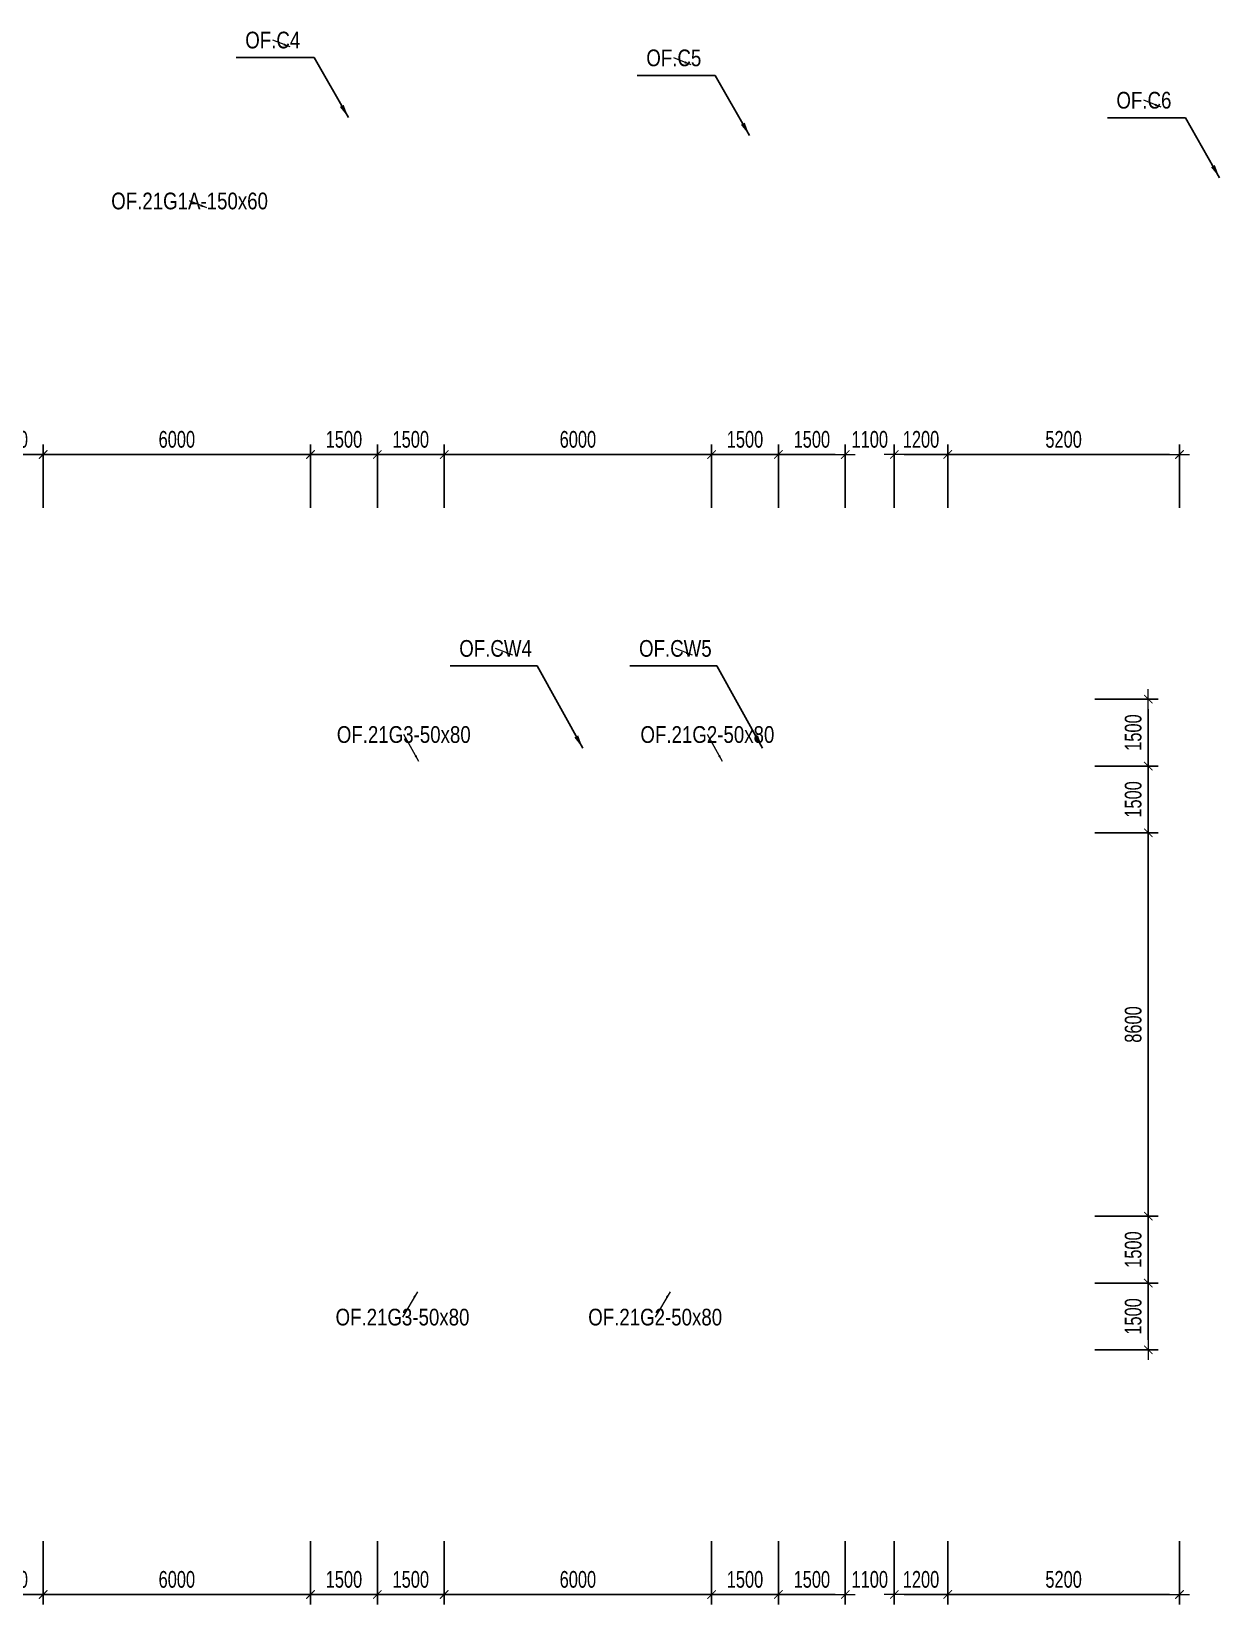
# Model space of a CAD drawing. Header units: millimetres. Extents: x -179076 to 173472, y -18667 to 271134.
# Drawn here: x 55937 to 82599, y 44986 to 80281 of the extents above; entities that cross this region are included whole.
import ezdxf
from ezdxf.enums import TextEntityAlignment as Align

# ---------------------------------------------------------------- set-up
doc = ezdxf.new("R2010")
doc.units = ezdxf.units.MM
doc.layers.get('0').update_dxf_attribs({"lineweight": 20})
doc.layers.get('Defpoints').update_dxf_attribs({"color": 151, "lineweight": 9})
for name, color, linetype, lineweight in [('NDC_S_ANNO', 7, 'Continuous', 20), ('NDC_S_DIM', 1, 'Continuous', 15), ('NDC_S_VN TEXT', 7, 'Continuous', 20)]:
    doc.layers.add(name, color=color, linetype=linetype, lineweight=lineweight)
doc.styles.add('ARIAL', font='arial.ttf', dxfattribs={"width": 0.8})
doc.styles.add('NDC_DIM', font='', dxfattribs={"width": 0.75})
doc.styles.get('NDC_DIM').set_extended_font_data('Dotum')
doc.dimstyles.new('NDC_dim_150', dxfattribs={"dimscale": 150, "dimtxt": 2.5, "dimasz": 1.5, "dimexe": 1.5, "dimexo": 2.5, "dimgap": 1, "dimtad": 1, "dimdec": 0, "dimzin": 0, "dimdsep": 46, "dimtxsty": 'NDC_DIM', "dimblk": 'DIMMARK', "dimcen": 0.09, "dimdle": 1.2, "dimclrd": 1, "dimclre": 1, "dimclrt": 3, "dimadec": 0, "dimazin": 0, "dimtfac": 1, "dimtdec": 0, "dimtix": 1, "dimtofl": 0, "dimtmove": 0, "dimatfit": 3, "dimfxl": 8, "dimfxlon": 1, "dimtolj": 1, "dimtzin": 0, "dimarcsym": 0})
doc.dimstyles.new('NDC_dim_iso', dxfattribs={"dimtxt": 2.5, "dimasz": 1, "dimexe": 1.5, "dimexo": 2.5, "dimgap": 1, "dimtad": 1, "dimdec": 0, "dimzin": 0, "dimdsep": 46, "dimtxsty": 'NDC_DIM', "dimblk": 'DIMMARK', "dimcen": 0.09, "dimdle": 1.2, "dimclrd": 1, "dimclre": 1, "dimclrt": 3, "dimadec": 0, "dimazin": 0, "dimtfac": 1, "dimtdec": 0, "dimtix": 1, "dimtofl": 0, "dimtmove": 0, "dimatfit": 3, "dimfxl": 8, "dimfxlon": 1, "dimtolj": 1, "dimtzin": 0, "dimarcsym": 0})

# ---------------------------------------------------------------- blocks, each defined once
blk = doc.blocks.new('DIMMARK')
at = {"layer": 'NDC_S_DIM', "color": 1}
blk.add_line((-1.5, 0), (1, 0), dxfattribs=at)
at = {"layer": 'NDC_S_DIM', "color": 2, "const_width": 0.1}
blk.add_lwpolyline([(-0.42, -0.42), (0.42, 0.42)], dxfattribs=at)
blk = doc.blocks.new('*D231')
at = {"layer": 'Defpoints', "color": 0, "transparency": 16777216}
for p in [(62200, 70789), (56200, 64200), (62200, 64200)]:
    blk.add_point(p, dxfattribs=at)
at = {"layer": 'NDC_S_DIM', "color": 1, "lineweight": -2, "transparency": 16777216}
for p, q in [((56200, 69589), (56200, 71014)), ((62200, 69589), (62200, 71014)), ((56425, 70789), (61975, 70789))]:
    blk.add_line(p, q, dxfattribs=at)
at = {"layer": 'NDC_S_DIM', "color": 1, "lineweight": -2, "transparency": 16777216, "xscale": 225, "yscale": 225, "zscale": 225, "rotation": 180}
blk.add_blockref('DIMMARK', (56200, 70789), dxfattribs=at)
at = {"layer": 'NDC_S_DIM', "color": 1, "lineweight": -2, "transparency": 16777216, "xscale": 225, "yscale": 225, "zscale": 225}
blk.add_blockref('DIMMARK', (62200, 70789), dxfattribs=at)
at = {"layer": 'NDC_S_DIM', "color": 3, "transparency": 16777216, "insert": (59200, 71127), "char_height": 375, "attachment_point": 5, "style": 'NDC_DIM'}
blk.add_mtext('\\A1;6000', dxfattribs=at)
blk = doc.blocks.new('*D232')
at = {"layer": 'Defpoints', "color": 0, "transparency": 16777216}
for p in [(63700, 70789), (62200, 64200), (63700, 64200)]:
    blk.add_point(p, dxfattribs=at)
at = {"layer": 'NDC_S_DIM', "color": 1, "lineweight": -2, "transparency": 16777216}
for p, q in [((62200, 69589), (62200, 71014)), ((63700, 69589), (63700, 71014)), ((62425, 70789), (63475, 70789))]:
    blk.add_line(p, q, dxfattribs=at)
at = {"layer": 'NDC_S_DIM', "color": 1, "lineweight": -2, "transparency": 16777216, "xscale": 225, "yscale": 225, "zscale": 225, "rotation": 180}
blk.add_blockref('DIMMARK', (62200, 70789), dxfattribs=at)
at = {"layer": 'NDC_S_DIM', "color": 1, "lineweight": -2, "transparency": 16777216, "xscale": 225, "yscale": 225, "zscale": 225}
blk.add_blockref('DIMMARK', (63700, 70789), dxfattribs=at)
at = {"layer": 'NDC_S_DIM', "color": 3, "transparency": 16777216, "insert": (62950, 71127), "char_height": 375, "attachment_point": 5, "style": 'NDC_DIM'}
blk.add_mtext('\\A1;1500', dxfattribs=at)
blk = doc.blocks.new('*D233')
at = {"layer": 'Defpoints', "color": 0, "transparency": 16777216}
for p in [(65200, 70789), (63700, 64200), (65200, 64200)]:
    blk.add_point(p, dxfattribs=at)
at = {"layer": 'NDC_S_DIM', "color": 1, "lineweight": -2, "transparency": 16777216}
for p, q in [((63700, 69589), (63700, 71014)), ((65200, 69589), (65200, 71014)), ((63925, 70789), (64975, 70789))]:
    blk.add_line(p, q, dxfattribs=at)
at = {"layer": 'NDC_S_DIM', "color": 1, "lineweight": -2, "transparency": 16777216, "xscale": 225, "yscale": 225, "zscale": 225, "rotation": 180}
blk.add_blockref('DIMMARK', (63700, 70789), dxfattribs=at)
at = {"layer": 'NDC_S_DIM', "color": 1, "lineweight": -2, "transparency": 16777216, "xscale": 225, "yscale": 225, "zscale": 225}
blk.add_blockref('DIMMARK', (65200, 70789), dxfattribs=at)
at = {"layer": 'NDC_S_DIM', "color": 3, "transparency": 16777216, "insert": (64450, 71127), "char_height": 375, "attachment_point": 5, "style": 'NDC_DIM'}
blk.add_mtext('\\A1;1500', dxfattribs=at)
blk = doc.blocks.new('*D234')
at = {"layer": 'Defpoints', "color": 0, "transparency": 16777216}
for p in [(71200, 70789), (65200, 64200), (71200, 64200)]:
    blk.add_point(p, dxfattribs=at)
at = {"layer": 'NDC_S_DIM', "color": 1, "lineweight": -2, "transparency": 16777216}
for p, q in [((65200, 69589), (65200, 71014)), ((71200, 69589), (71200, 71014)), ((65425, 70789), (70975, 70789))]:
    blk.add_line(p, q, dxfattribs=at)
at = {"layer": 'NDC_S_DIM', "color": 1, "lineweight": -2, "transparency": 16777216, "xscale": 225, "yscale": 225, "zscale": 225, "rotation": 180}
blk.add_blockref('DIMMARK', (65200, 70789), dxfattribs=at)
at = {"layer": 'NDC_S_DIM', "color": 1, "lineweight": -2, "transparency": 16777216, "xscale": 225, "yscale": 225, "zscale": 225}
blk.add_blockref('DIMMARK', (71200, 70789), dxfattribs=at)
at = {"layer": 'NDC_S_DIM', "color": 3, "transparency": 16777216, "insert": (68200, 71127), "char_height": 375, "attachment_point": 5, "style": 'NDC_DIM'}
blk.add_mtext('\\A1;6000', dxfattribs=at)
blk = doc.blocks.new('*D235')
at = {"layer": 'Defpoints', "color": 0, "transparency": 16777216}
for p in [(72700, 70789), (71200, 64200), (72700, 64200)]:
    blk.add_point(p, dxfattribs=at)
at = {"layer": 'NDC_S_DIM', "color": 1, "lineweight": -2, "transparency": 16777216}
for p, q in [((71200, 69589), (71200, 71014)), ((72700, 69589), (72700, 71014)), ((71425, 70789), (72475, 70789))]:
    blk.add_line(p, q, dxfattribs=at)
at = {"layer": 'NDC_S_DIM', "color": 1, "lineweight": -2, "transparency": 16777216, "xscale": 225, "yscale": 225, "zscale": 225, "rotation": 180}
blk.add_blockref('DIMMARK', (71200, 70789), dxfattribs=at)
at = {"layer": 'NDC_S_DIM', "color": 1, "lineweight": -2, "transparency": 16777216, "xscale": 225, "yscale": 225, "zscale": 225}
blk.add_blockref('DIMMARK', (72700, 70789), dxfattribs=at)
at = {"layer": 'NDC_S_DIM', "color": 3, "transparency": 16777216, "insert": (71950, 71127), "char_height": 375, "attachment_point": 5, "style": 'NDC_DIM'}
blk.add_mtext('\\A1;1500', dxfattribs=at)
blk = doc.blocks.new('*D236')
at = {"layer": 'Defpoints', "color": 0, "transparency": 16777216}
for p in [(74200, 70789), (72700, 64200), (74200, 64200)]:
    blk.add_point(p, dxfattribs=at)
at = {"layer": 'NDC_S_DIM', "color": 1, "lineweight": -2, "transparency": 16777216}
for p, q in [((72700, 69589), (72700, 71014)), ((74200, 69589), (74200, 71014)), ((72925, 70789), (73975, 70789))]:
    blk.add_line(p, q, dxfattribs=at)
at = {"layer": 'NDC_S_DIM', "color": 1, "lineweight": -2, "transparency": 16777216, "xscale": 225, "yscale": 225, "zscale": 225, "rotation": 180}
blk.add_blockref('DIMMARK', (72700, 70789), dxfattribs=at)
at = {"layer": 'NDC_S_DIM', "color": 1, "lineweight": -2, "transparency": 16777216, "xscale": 225, "yscale": 225, "zscale": 225}
blk.add_blockref('DIMMARK', (74200, 70789), dxfattribs=at)
at = {"layer": 'NDC_S_DIM', "color": 3, "transparency": 16777216, "insert": (73450, 71127), "char_height": 375, "attachment_point": 5, "style": 'NDC_DIM'}
blk.add_mtext('\\A1;1500', dxfattribs=at)
blk = doc.blocks.new('*D237')
at = {"layer": 'Defpoints', "color": 0, "transparency": 16777216}
for p in [(76500, 70789), (75300, 64200), (76500, 62300)]:
    blk.add_point(p, dxfattribs=at)
at = {"layer": 'NDC_S_DIM', "color": 1, "lineweight": -2, "transparency": 16777216}
for p, q in [((75300, 69589), (75300, 71014)), ((76500, 69589), (76500, 71014)), ((75525, 70789), (76275, 70789))]:
    blk.add_line(p, q, dxfattribs=at)
at = {"layer": 'NDC_S_DIM', "color": 1, "lineweight": -2, "transparency": 16777216, "xscale": 225, "yscale": 225, "zscale": 225, "rotation": 180}
blk.add_blockref('DIMMARK', (75300, 70789), dxfattribs=at)
at = {"layer": 'NDC_S_DIM', "color": 1, "lineweight": -2, "transparency": 16777216, "xscale": 225, "yscale": 225, "zscale": 225}
blk.add_blockref('DIMMARK', (76500, 70789), dxfattribs=at)
at = {"layer": 'NDC_S_DIM', "color": 3, "transparency": 16777216, "insert": (75900, 71127), "char_height": 375, "attachment_point": 5, "style": 'NDC_DIM'}
blk.add_mtext('\\A1;1200', dxfattribs=at)
blk = doc.blocks.new('*D238')
at = {"layer": 'Defpoints', "color": 0, "transparency": 16777216}
for p in [(74200, 65300), (74200, 63800), (81000, 63800)]:
    blk.add_point(p, dxfattribs=at)
at = {"layer": 'NDC_S_DIM', "color": 1, "lineweight": -2, "transparency": 16777216}
for p, q in [((79800, 65300), (81225, 65300)), ((81000, 65075), (81000, 64025)), ((79800, 63800), (81225, 63800))]:
    blk.add_line(p, q, dxfattribs=at)
at = {"layer": 'NDC_S_DIM', "color": 1, "lineweight": -2, "transparency": 16777216, "xscale": 225, "yscale": 225, "zscale": 225}
for p, rotation in [((81000, 65300), 90), ((81000, 63800), 270)]:
    blk.add_blockref('DIMMARK', p, dxfattribs=dict(at, rotation=rotation))
at = {"layer": 'NDC_S_DIM', "color": 3, "transparency": 16777216, "insert": (80662, 64550), "char_height": 375, "attachment_point": 5, "rotation": 90, "style": 'NDC_DIM'}
blk.add_mtext('\\A1;1500', dxfattribs=at)
blk = doc.blocks.new('*D239')
at = {"layer": 'Defpoints', "color": 0, "transparency": 16777216}
for p in [(74200, 63800), (74200, 62300), (81000, 62300)]:
    blk.add_point(p, dxfattribs=at)
at = {"layer": 'NDC_S_DIM', "color": 1, "lineweight": -2, "transparency": 16777216}
for p, q in [((79800, 63800), (81225, 63800)), ((81000, 63575), (81000, 62525)), ((79800, 62300), (81225, 62300))]:
    blk.add_line(p, q, dxfattribs=at)
at = {"layer": 'NDC_S_DIM', "color": 1, "lineweight": -2, "transparency": 16777216, "xscale": 225, "yscale": 225, "zscale": 225}
for p, rotation in [((81000, 63800), 90), ((81000, 62300), 270)]:
    blk.add_blockref('DIMMARK', p, dxfattribs=dict(at, rotation=rotation))
at = {"layer": 'NDC_S_DIM', "color": 3, "transparency": 16777216, "insert": (80662, 63050), "char_height": 375, "attachment_point": 5, "rotation": 90, "style": 'NDC_DIM'}
blk.add_mtext('\\A1;1500', dxfattribs=at)
blk = doc.blocks.new('*D240')
at = {"layer": 'Defpoints', "color": 0, "transparency": 16777216}
for p in [(74200, 62300), (74200, 53700), (81000, 53700)]:
    blk.add_point(p, dxfattribs=at)
at = {"layer": 'NDC_S_DIM', "color": 1, "lineweight": -2, "transparency": 16777216}
for p, q in [((79800, 62300), (81225, 62300)), ((81000, 62075), (81000, 53925)), ((79800, 53700), (81225, 53700))]:
    blk.add_line(p, q, dxfattribs=at)
at = {"layer": 'NDC_S_DIM', "color": 1, "lineweight": -2, "transparency": 16777216, "xscale": 225, "yscale": 225, "zscale": 225}
for p, rotation in [((81000, 62300), 90), ((81000, 53700), 270)]:
    blk.add_blockref('DIMMARK', p, dxfattribs=dict(at, rotation=rotation))
at = {"layer": 'NDC_S_DIM', "color": 3, "transparency": 16777216, "insert": (80662, 58000), "char_height": 375, "attachment_point": 5, "rotation": 90, "style": 'NDC_DIM'}
blk.add_mtext('\\A1;8600', dxfattribs=at)
blk = doc.blocks.new('*D241')
at = {"layer": 'Defpoints', "color": 0, "transparency": 16777216}
for p in [(74200, 53700), (74200, 52200), (81000, 52200)]:
    blk.add_point(p, dxfattribs=at)
at = {"layer": 'NDC_S_DIM', "color": 1, "lineweight": -2, "transparency": 16777216}
for p, q in [((79800, 53700), (81225, 53700)), ((81000, 53475), (81000, 52425)), ((79800, 52200), (81225, 52200))]:
    blk.add_line(p, q, dxfattribs=at)
at = {"layer": 'NDC_S_DIM', "color": 1, "lineweight": -2, "transparency": 16777216, "xscale": 225, "yscale": 225, "zscale": 225}
for p, rotation in [((81000, 53700), 90), ((81000, 52200), 270)]:
    blk.add_blockref('DIMMARK', p, dxfattribs=dict(at, rotation=rotation))
at = {"layer": 'NDC_S_DIM', "color": 3, "transparency": 16777216, "insert": (80662, 52950), "char_height": 375, "attachment_point": 5, "rotation": 90, "style": 'NDC_DIM'}
blk.add_mtext('\\A1;1500', dxfattribs=at)
blk = doc.blocks.new('*D242')
at = {"layer": 'Defpoints', "color": 0, "transparency": 16777216}
for p in [(74200, 52200), (74200, 50700), (81000, 50700)]:
    blk.add_point(p, dxfattribs=at)
at = {"layer": 'NDC_S_DIM', "color": 1, "lineweight": -2, "transparency": 16777216}
for p, q in [((79800, 52200), (81225, 52200)), ((81000, 51975), (81000, 50925)), ((79800, 50700), (81225, 50700))]:
    blk.add_line(p, q, dxfattribs=at)
at = {"layer": 'NDC_S_DIM', "color": 1, "lineweight": -2, "transparency": 16777216, "xscale": 225, "yscale": 225, "zscale": 225}
for p, rotation in [((81000, 52200), 90), ((81000, 50700), 270)]:
    blk.add_blockref('DIMMARK', p, dxfattribs=dict(at, rotation=rotation))
at = {"layer": 'NDC_S_DIM', "color": 3, "transparency": 16777216, "insert": (80662, 51450), "char_height": 375, "attachment_point": 5, "rotation": 90, "style": 'NDC_DIM'}
blk.add_mtext('\\A1;1500', dxfattribs=at)
blk = doc.blocks.new('*D243')
at = {"layer": 'Defpoints', "color": 0, "transparency": 16777216}
for p in [(56200, 70789), (54700, 64200), (56200, 64200)]:
    blk.add_point(p, dxfattribs=at)
at = {"layer": 'NDC_S_DIM', "color": 1, "lineweight": -2, "transparency": 16777216}
for p, q in [((54700, 69589), (54700, 71014)), ((56200, 69589), (56200, 71014)), ((54925, 70789), (55975, 70789))]:
    blk.add_line(p, q, dxfattribs=at)
at = {"layer": 'NDC_S_DIM', "color": 1, "lineweight": -2, "transparency": 16777216, "xscale": 225, "yscale": 225, "zscale": 225, "rotation": 180}
blk.add_blockref('DIMMARK', (54700, 70789), dxfattribs=at)
at = {"layer": 'NDC_S_DIM', "color": 1, "lineweight": -2, "transparency": 16777216, "xscale": 225, "yscale": 225, "zscale": 225}
blk.add_blockref('DIMMARK', (56200, 70789), dxfattribs=at)
at = {"layer": 'NDC_S_DIM', "color": 3, "transparency": 16777216, "insert": (55450, 71127), "char_height": 375, "attachment_point": 5, "style": 'NDC_DIM'}
blk.add_mtext('\\A1;1500', dxfattribs=at)
blk = doc.blocks.new('*D251')
at = {"layer": 'Defpoints', "color": 0, "transparency": 16777216}
for p in [(56200, 51800), (62200, 51800), (62200, 45211)]:
    blk.add_point(p, dxfattribs=at)
at = {"layer": 'NDC_S_DIM', "color": 1, "lineweight": -2, "transparency": 16777216}
for p, q in [((56200, 46411), (56200, 44986)), ((62200, 46411), (62200, 44986)), ((56425, 45211), (61975, 45211))]:
    blk.add_line(p, q, dxfattribs=at)
at = {"layer": 'NDC_S_DIM', "color": 1, "lineweight": -2, "transparency": 16777216, "xscale": 225, "yscale": 225, "zscale": 225, "rotation": 180}
blk.add_blockref('DIMMARK', (56200, 45211), dxfattribs=at)
at = {"layer": 'NDC_S_DIM', "color": 1, "lineweight": -2, "transparency": 16777216, "xscale": 225, "yscale": 225, "zscale": 225}
blk.add_blockref('DIMMARK', (62200, 45211), dxfattribs=at)
at = {"layer": 'NDC_S_DIM', "color": 3, "transparency": 16777216, "insert": (59200, 45548), "char_height": 375, "attachment_point": 5, "style": 'NDC_DIM'}
blk.add_mtext('\\A1;6000', dxfattribs=at)
blk = doc.blocks.new('*D252')
at = {"layer": 'Defpoints', "color": 0, "transparency": 16777216}
for p in [(62200, 51800), (63700, 51800), (63700, 45211)]:
    blk.add_point(p, dxfattribs=at)
at = {"layer": 'NDC_S_DIM', "color": 1, "lineweight": -2, "transparency": 16777216}
for p, q in [((62200, 46411), (62200, 44986)), ((63700, 46411), (63700, 44986)), ((62425, 45211), (63475, 45211))]:
    blk.add_line(p, q, dxfattribs=at)
at = {"layer": 'NDC_S_DIM', "color": 1, "lineweight": -2, "transparency": 16777216, "xscale": 225, "yscale": 225, "zscale": 225, "rotation": 180}
blk.add_blockref('DIMMARK', (62200, 45211), dxfattribs=at)
at = {"layer": 'NDC_S_DIM', "color": 1, "lineweight": -2, "transparency": 16777216, "xscale": 225, "yscale": 225, "zscale": 225}
blk.add_blockref('DIMMARK', (63700, 45211), dxfattribs=at)
at = {"layer": 'NDC_S_DIM', "color": 3, "transparency": 16777216, "insert": (62950, 45548), "char_height": 375, "attachment_point": 5, "style": 'NDC_DIM'}
blk.add_mtext('\\A1;1500', dxfattribs=at)
blk = doc.blocks.new('*D253')
at = {"layer": 'Defpoints', "color": 0, "transparency": 16777216}
for p in [(63700, 51800), (65200, 51800), (65200, 45211)]:
    blk.add_point(p, dxfattribs=at)
at = {"layer": 'NDC_S_DIM', "color": 1, "lineweight": -2, "transparency": 16777216}
for p, q in [((63700, 46411), (63700, 44986)), ((65200, 46411), (65200, 44986)), ((63925, 45211), (64975, 45211))]:
    blk.add_line(p, q, dxfattribs=at)
at = {"layer": 'NDC_S_DIM', "color": 1, "lineweight": -2, "transparency": 16777216, "xscale": 225, "yscale": 225, "zscale": 225, "rotation": 180}
blk.add_blockref('DIMMARK', (63700, 45211), dxfattribs=at)
at = {"layer": 'NDC_S_DIM', "color": 1, "lineweight": -2, "transparency": 16777216, "xscale": 225, "yscale": 225, "zscale": 225}
blk.add_blockref('DIMMARK', (65200, 45211), dxfattribs=at)
at = {"layer": 'NDC_S_DIM', "color": 3, "transparency": 16777216, "insert": (64450, 45548), "char_height": 375, "attachment_point": 5, "style": 'NDC_DIM'}
blk.add_mtext('\\A1;1500', dxfattribs=at)
blk = doc.blocks.new('*D254')
at = {"layer": 'Defpoints', "color": 0, "transparency": 16777216}
for p in [(65200, 51800), (71200, 51800), (71200, 45211)]:
    blk.add_point(p, dxfattribs=at)
at = {"layer": 'NDC_S_DIM', "color": 1, "lineweight": -2, "transparency": 16777216}
for p, q in [((65200, 46411), (65200, 44986)), ((71200, 46411), (71200, 44986)), ((65425, 45211), (70975, 45211))]:
    blk.add_line(p, q, dxfattribs=at)
at = {"layer": 'NDC_S_DIM', "color": 1, "lineweight": -2, "transparency": 16777216, "xscale": 225, "yscale": 225, "zscale": 225, "rotation": 180}
blk.add_blockref('DIMMARK', (65200, 45211), dxfattribs=at)
at = {"layer": 'NDC_S_DIM', "color": 1, "lineweight": -2, "transparency": 16777216, "xscale": 225, "yscale": 225, "zscale": 225}
blk.add_blockref('DIMMARK', (71200, 45211), dxfattribs=at)
at = {"layer": 'NDC_S_DIM', "color": 3, "transparency": 16777216, "insert": (68200, 45548), "char_height": 375, "attachment_point": 5, "style": 'NDC_DIM'}
blk.add_mtext('\\A1;6000', dxfattribs=at)
blk = doc.blocks.new('*D255')
at = {"layer": 'Defpoints', "color": 0, "transparency": 16777216}
for p in [(71200, 51800), (72700, 51800), (72700, 45211)]:
    blk.add_point(p, dxfattribs=at)
at = {"layer": 'NDC_S_DIM', "color": 1, "lineweight": -2, "transparency": 16777216}
for p, q in [((71200, 46411), (71200, 44986)), ((72700, 46411), (72700, 44986)), ((71425, 45211), (72475, 45211))]:
    blk.add_line(p, q, dxfattribs=at)
at = {"layer": 'NDC_S_DIM', "color": 1, "lineweight": -2, "transparency": 16777216, "xscale": 225, "yscale": 225, "zscale": 225, "rotation": 180}
blk.add_blockref('DIMMARK', (71200, 45211), dxfattribs=at)
at = {"layer": 'NDC_S_DIM', "color": 1, "lineweight": -2, "transparency": 16777216, "xscale": 225, "yscale": 225, "zscale": 225}
blk.add_blockref('DIMMARK', (72700, 45211), dxfattribs=at)
at = {"layer": 'NDC_S_DIM', "color": 3, "transparency": 16777216, "insert": (71950, 45548), "char_height": 375, "attachment_point": 5, "style": 'NDC_DIM'}
blk.add_mtext('\\A1;1500', dxfattribs=at)
blk = doc.blocks.new('*D256')
at = {"layer": 'Defpoints', "color": 0, "transparency": 16777216}
for p in [(72700, 51800), (74200, 51800), (74200, 45211)]:
    blk.add_point(p, dxfattribs=at)
at = {"layer": 'NDC_S_DIM', "color": 1, "lineweight": -2, "transparency": 16777216}
for p, q in [((72700, 46411), (72700, 44986)), ((74200, 46411), (74200, 44986)), ((72925, 45211), (73975, 45211))]:
    blk.add_line(p, q, dxfattribs=at)
at = {"layer": 'NDC_S_DIM', "color": 1, "lineweight": -2, "transparency": 16777216, "xscale": 225, "yscale": 225, "zscale": 225, "rotation": 180}
blk.add_blockref('DIMMARK', (72700, 45211), dxfattribs=at)
at = {"layer": 'NDC_S_DIM', "color": 1, "lineweight": -2, "transparency": 16777216, "xscale": 225, "yscale": 225, "zscale": 225}
blk.add_blockref('DIMMARK', (74200, 45211), dxfattribs=at)
at = {"layer": 'NDC_S_DIM', "color": 3, "transparency": 16777216, "insert": (73450, 45548), "char_height": 375, "attachment_point": 5, "style": 'NDC_DIM'}
blk.add_mtext('\\A1;1500', dxfattribs=at)
blk = doc.blocks.new('*D257')
at = {"layer": 'Defpoints', "color": 0, "transparency": 16777216}
for p in [(76500, 53700), (81700, 51800), (81700, 45211)]:
    blk.add_point(p, dxfattribs=at)
at = {"layer": 'NDC_S_DIM', "color": 1, "lineweight": -2, "transparency": 16777216}
for p, q in [((76500, 46411), (76500, 44986)), ((81700, 46411), (81700, 44986)), ((76725, 45211), (81475, 45211))]:
    blk.add_line(p, q, dxfattribs=at)
at = {"layer": 'NDC_S_DIM', "color": 1, "lineweight": -2, "transparency": 16777216, "xscale": 225, "yscale": 225, "zscale": 225, "rotation": 180}
blk.add_blockref('DIMMARK', (76500, 45211), dxfattribs=at)
at = {"layer": 'NDC_S_DIM', "color": 1, "lineweight": -2, "transparency": 16777216, "xscale": 225, "yscale": 225, "zscale": 225}
blk.add_blockref('DIMMARK', (81700, 45211), dxfattribs=at)
at = {"layer": 'NDC_S_DIM', "color": 3, "transparency": 16777216, "insert": (79100, 45548), "char_height": 375, "attachment_point": 5, "style": 'NDC_DIM'}
blk.add_mtext('\\A1;5200', dxfattribs=at)
blk = doc.blocks.new('*D258')
at = {"layer": 'Defpoints', "color": 0, "transparency": 16777216}
for p in [(54700, 51800), (56200, 51800), (56200, 45211)]:
    blk.add_point(p, dxfattribs=at)
at = {"layer": 'NDC_S_DIM', "color": 1, "lineweight": -2, "transparency": 16777216}
for p, q in [((54700, 46411), (54700, 44986)), ((56200, 46411), (56200, 44986)), ((54925, 45211), (55975, 45211))]:
    blk.add_line(p, q, dxfattribs=at)
at = {"layer": 'NDC_S_DIM', "color": 1, "lineweight": -2, "transparency": 16777216, "xscale": 225, "yscale": 225, "zscale": 225, "rotation": 180}
blk.add_blockref('DIMMARK', (54700, 45211), dxfattribs=at)
at = {"layer": 'NDC_S_DIM', "color": 1, "lineweight": -2, "transparency": 16777216, "xscale": 225, "yscale": 225, "zscale": 225}
blk.add_blockref('DIMMARK', (56200, 45211), dxfattribs=at)
at = {"layer": 'NDC_S_DIM', "color": 3, "transparency": 16777216, "insert": (55450, 45548), "char_height": 375, "attachment_point": 5, "style": 'NDC_DIM'}
blk.add_mtext('\\A1;1500', dxfattribs=at)
blk = doc.blocks.new('*D270')
at = {"layer": 'Defpoints', "color": 0, "transparency": 16777216}
for p in [(81700, 70789), (81700, 65300), (76500, 62300)]:
    blk.add_point(p, dxfattribs=at)
at = {"layer": 'NDC_S_DIM', "color": 1, "lineweight": -2, "transparency": 16777216}
for p, q in [((76500, 69589), (76500, 71014)), ((81700, 69589), (81700, 71014)), ((76725, 70789), (81475, 70789))]:
    blk.add_line(p, q, dxfattribs=at)
at = {"layer": 'NDC_S_DIM', "color": 1, "lineweight": -2, "transparency": 16777216, "xscale": 225, "yscale": 225, "zscale": 225, "rotation": 180}
blk.add_blockref('DIMMARK', (76500, 70789), dxfattribs=at)
at = {"layer": 'NDC_S_DIM', "color": 1, "lineweight": -2, "transparency": 16777216, "xscale": 225, "yscale": 225, "zscale": 225}
blk.add_blockref('DIMMARK', (81700, 70789), dxfattribs=at)
at = {"layer": 'NDC_S_DIM', "color": 3, "transparency": 16777216, "insert": (79100, 71127), "char_height": 375, "attachment_point": 5, "style": 'NDC_DIM'}
blk.add_mtext('\\A1;5200', dxfattribs=at)
blk = doc.blocks.new('*D271')
at = {"layer": 'Defpoints', "color": 0, "transparency": 16777216}
for p in [(74200, 70789), (74200, 65300), (75300, 64200)]:
    blk.add_point(p, dxfattribs=at)
at = {"layer": 'NDC_S_DIM', "color": 1, "lineweight": -2, "transparency": 16777216}
for p, q in [((74200, 69589), (74200, 71014)), ((75300, 69589), (75300, 71014)), ((73975, 70789), (73750, 70789)), ((75525, 70789), (75750, 70789))]:
    blk.add_line(p, q, dxfattribs=at)
at = {"layer": 'NDC_S_DIM', "color": 1, "lineweight": -2, "transparency": 16777216, "xscale": 225, "yscale": 225, "zscale": 225}
blk.add_blockref('DIMMARK', (74200, 70789), dxfattribs=at)
at = {"layer": 'NDC_S_DIM', "color": 1, "lineweight": -2, "transparency": 16777216, "xscale": 225, "yscale": 225, "zscale": 225, "rotation": 180}
blk.add_blockref('DIMMARK', (75300, 70789), dxfattribs=at)
at = {"layer": 'NDC_S_DIM', "color": 3, "transparency": 16777216, "insert": (74750, 71127), "char_height": 375, "attachment_point": 5, "style": 'NDC_DIM'}
blk.add_mtext('\\A1;1100', dxfattribs=at)
blk = doc.blocks.new('*D272')
at = {"layer": 'Defpoints', "color": 0, "transparency": 16777216}
for p in [(74200, 51800), (75300, 51800), (75300, 45211)]:
    blk.add_point(p, dxfattribs=at)
at = {"layer": 'NDC_S_DIM', "color": 1, "lineweight": -2, "transparency": 16777216}
for p, q in [((74200, 46411), (74200, 44986)), ((75300, 46411), (75300, 44986)), ((73975, 45211), (73750, 45211)), ((75525, 45211), (75750, 45211))]:
    blk.add_line(p, q, dxfattribs=at)
at = {"layer": 'NDC_S_DIM', "color": 1, "lineweight": -2, "transparency": 16777216, "xscale": 225, "yscale": 225, "zscale": 225}
blk.add_blockref('DIMMARK', (74200, 45211), dxfattribs=at)
at = {"layer": 'NDC_S_DIM', "color": 1, "lineweight": -2, "transparency": 16777216, "xscale": 225, "yscale": 225, "zscale": 225, "rotation": 180}
blk.add_blockref('DIMMARK', (75300, 45211), dxfattribs=at)
at = {"layer": 'NDC_S_DIM', "color": 3, "transparency": 16777216, "insert": (74750, 45548), "char_height": 375, "attachment_point": 5, "style": 'NDC_DIM'}
blk.add_mtext('\\A1;1100', dxfattribs=at)
blk = doc.blocks.new('*D273')
at = {"layer": 'Defpoints', "color": 0, "transparency": 16777216}
for p in [(76500, 53700), (75300, 51800), (76500, 45211)]:
    blk.add_point(p, dxfattribs=at)
at = {"layer": 'NDC_S_DIM', "color": 1, "lineweight": -2, "transparency": 16777216}
for p, q in [((75300, 46411), (75300, 44986)), ((76500, 46411), (76500, 44986)), ((75525, 45211), (76275, 45211))]:
    blk.add_line(p, q, dxfattribs=at)
at = {"layer": 'NDC_S_DIM', "color": 1, "lineweight": -2, "transparency": 16777216, "xscale": 225, "yscale": 225, "zscale": 225, "rotation": 180}
blk.add_blockref('DIMMARK', (75300, 45211), dxfattribs=at)
at = {"layer": 'NDC_S_DIM', "color": 1, "lineweight": -2, "transparency": 16777216, "xscale": 225, "yscale": 225, "zscale": 225}
blk.add_blockref('DIMMARK', (76500, 45211), dxfattribs=at)
at = {"layer": 'NDC_S_DIM', "color": 3, "transparency": 16777216, "insert": (75900, 45548), "char_height": 375, "attachment_point": 5, "style": 'NDC_DIM'}
blk.add_mtext('\\A1;1200', dxfattribs=at)
blk = doc.blocks.new('*U212')
at = {"layer": 'NDC_S_ANNO', "ltscale": 0.8, "style": 'ARIAL', "width": 0.8, "flags": 1}
blk.add_attdef('CHU_THICH', text='', height=2.5, dxfattribs=at).set_placement((0, 0), align=Align.MIDDLE_CENTER)
at = {"layer": 'NDC_S_ANNO', "ltscale": 0.8, "style": 'ARIAL', "width": 0.8}
blk.add_attdef('TEN', text='', height=2.5, dxfattribs=at).set_placement((-2.58, 1.03), align=Align.MIDDLE_CENTER)
at = {"layer": 'Defpoints'}
blk.add_leader([(0, 0), (-2.58, 1.03)], dimstyle='NDC_dim_iso', override={"dimgap": 0.625, "dimtad": 0}, dxfattribs=at)
blk = doc.blocks.new('*U213')
at = {"layer": 'NDC_S_ANNO', "ltscale": 0.8, "style": 'ARIAL', "width": 0.8, "flags": 1}
blk.add_attdef('CHU_THICH', text='', height=2.5, dxfattribs=at).set_placement((0, 0), align=Align.MIDDLE_CENTER)
at = {"layer": 'NDC_S_ANNO', "ltscale": 0.8, "style": 'ARIAL', "width": 0.8}
blk.add_attdef('TEN', text='', height=2.5, dxfattribs=at).set_placement((-2.58, 1.03), align=Align.MIDDLE_CENTER)
at = {"layer": 'Defpoints'}
blk.add_leader([(0, 0), (-2.58, 1.03)], dimstyle='NDC_dim_iso', override={"dimgap": 0.625, "dimtad": 0}, dxfattribs=at)
blk = doc.blocks.new('*U214')
at = {"layer": 'NDC_S_ANNO', "ltscale": 0.8, "style": 'ARIAL', "width": 0.8, "flags": 1}
blk.add_attdef('CHU_THICH', text='', height=2.5, dxfattribs=at).set_placement((0, 0), align=Align.MIDDLE_CENTER)
at = {"layer": 'NDC_S_ANNO', "ltscale": 0.8, "style": 'ARIAL', "width": 0.8}
blk.add_attdef('TEN', text='', height=2.5, dxfattribs=at).set_placement((-2.58, 1.03), align=Align.MIDDLE_CENTER)
at = {"layer": 'Defpoints'}
blk.add_leader([(0, 0), (-2.58, 1.03)], dimstyle='NDC_dim_iso', override={"dimgap": 0.625, "dimtad": 0}, dxfattribs=at)
blk = doc.blocks.new('*U210')
at = {"layer": 'NDC_S_ANNO', "ltscale": 0.8, "style": 'ARIAL', "width": 0.8, "flags": 1}
blk.add_attdef('CHU_THICH', text='', height=2.5, dxfattribs=at).set_placement((0, 0), align=Align.MIDDLE_CENTER)
at = {"layer": 'NDC_S_ANNO', "ltscale": 0.8, "style": 'ARIAL', "width": 0.8}
blk.add_attdef('TEN', text='', height=2.5, dxfattribs=at).set_placement((-2.58, 1.03), align=Align.MIDDLE_CENTER)
at = {"layer": 'Defpoints'}
blk.add_leader([(0, 0), (-2.58, 1.03)], dimstyle='NDC_dim_iso', override={"dimgap": 0.625, "dimtad": 0}, dxfattribs=at)
blk = doc.blocks.new('*U264')
at = {"layer": 'NDC_S_ANNO', "ltscale": 0.8, "style": 'ARIAL', "width": 0.8}
blk.add_attdef('TEN', text='', height=2.5, dxfattribs=at).set_placement((-2.24, 4.02), align=Align.MIDDLE_CENTER)
at = {"layer": 'NDC_S_ANNO', "ltscale": 0.8, "style": 'ARIAL', "width": 0.8, "flags": 1}
blk.add_attdef('CHU_THICH', text='', height=2.5, dxfattribs=at).set_placement((0, 0), align=Align.MIDDLE_CENTER)
at = {"layer": 'Defpoints'}
blk.add_leader([(0, 0), (-2.24, 4.02)], dimstyle='NDC_dim_iso', override={"dimgap": 0.625, "dimtad": 0}, dxfattribs=at)
blk = doc.blocks.new('*U266')
at = {"layer": 'NDC_S_ANNO', "ltscale": 0.8, "style": 'ARIAL', "width": 0.8, "flags": 1}
blk.add_attdef('CHU_THICH', text='', height=2.5, dxfattribs=at).set_placement((0, 0), align=Align.MIDDLE_CENTER)
at = {"layer": 'NDC_S_ANNO', "ltscale": 0.8, "style": 'ARIAL', "width": 0.8}
blk.add_attdef('TEN', text='', height=2.5, dxfattribs=at).set_placement((-2.24, -3.79), align=Align.MIDDLE_CENTER)
at = {"layer": 'Defpoints'}
blk.add_leader([(0, 0), (-2.24, -3.79)], dimstyle='NDC_dim_iso', override={"dimgap": 0.625, "dimtad": 0}, dxfattribs=at)

msp = doc.modelspace()

# ---------------------------------------------------------------- block references
at = {"layer": 'NDC_S_VN TEXT', "xscale": 150, "yscale": 150, "zscale": 150}
for name, p, values in [('*U212', (61739.6, 79933.8), {'TEN': 'OF.C4'}), ('*U213', (70739.6, 79533.8), {'TEN': 'OF.C5'}), ('*U214', (81288.8, 78583.8), {'TEN': 'OF.C6'}), ('*U210', (59872.8, 76323), {'TEN': 'OF.21G1A-150x60'}), ('*U210', (66739.6, 66283.8), {'TEN': 'OF.CW4'}), ('*U210', (70774.5, 66283.8), {'TEN': 'OF.CW5'}), ('*U264', (64628.5, 63903.4), {'TEN': 'OF.21G3-50x80'}), ('*U264', (71442.1, 63903.4), {'TEN': 'OF.21G2-50x80'}), ('*U266', (64599.9, 52003.4), {'TEN': 'OF.21G3-50x80'}), ('*U266', (70270.1, 52003.4), {'TEN': 'OF.21G2-50x80'})]:
    msp.add_blockref(name, p, dxfattribs=at).add_auto_attribs(values)

# ---------------------------------------------------------------- dimensions: what is measured, and where the dimension line sits
at = {"layer": 'NDC_S_DIM'}
for base, p1, p2, picture, middle in [((56200, 70789.3), (54700, 64200), (56200, 64200), '*D243', (55450, 71127)), ((62200, 70789.3), (56200, 64200), (62200, 64200), '*D231', (59200, 71127)), ((63700, 70789.3), (62200, 64200), (63700, 64200), '*D232', (62950, 71127)), ((65200, 70789.3), (63700, 64200), (65200, 64200), '*D233', (64450, 71127)), ((71200, 70789.3), (65200, 64200), (71200, 64200), '*D234', (68200, 71127)), ((72700, 70789.3), (71200, 64200), (72700, 64200), '*D235', (71950, 71127)), ((74200, 70789.3), (72700, 64200), (74200, 64200), '*D236', (73450, 71127)), ((74200, 70789.3), (75300, 64200), (74200, 65300), '*D271', (74750, 71127)), ((76500, 70789.3), (75300, 64200), (76500, 62300), '*D237', (75900, 71127)), ((81700, 70789.3), (76500, 62300), (81700, 65300), '*D270', (79100, 71127)), ((76500, 45210.7), (75300, 51800), (76500, 53700), '*D273', (75900, 45548.5)), ((81700, 45210.7), (76500, 53700), (81700, 51800), '*D257', (79100, 45548.5)), ((56200, 45210.7), (54700, 51800), (56200, 51800), '*D258', (55450, 45548.5)), ((62200, 45210.7), (56200, 51800), (62200, 51800), '*D251', (59200, 45548.5)), ((63700, 45210.7), (62200, 51800), (63700, 51800), '*D252', (62950, 45548.5)), ((65200, 45210.7), (63700, 51800), (65200, 51800), '*D253', (64450, 45548.5)), ((71200, 45210.7), (65200, 51800), (71200, 51800), '*D254', (68200, 45548.5)), ((72700, 45210.7), (71200, 51800), (72700, 51800), '*D255', (71950, 45548.5)), ((74200, 45210.7), (72700, 51800), (74200, 51800), '*D256', (73450, 45548.5)), ((75300, 45210.7), (74200, 51800), (75300, 51800), '*D272', (74750, 45548.5))]:
    dim = msp.add_linear_dim(base=base, p1=p1, p2=p2, dimstyle='NDC_dim_150', override={"dimtmove": 1}, dxfattribs=at)
    dim.commit()
    dim.dimension.update_dxf_attribs({"geometry": picture, "text_midpoint": middle})
dim = msp.add_linear_dim(base=(80999.9, 63800), p1=(74200, 65300), p2=(74200, 63800), angle=90, dimstyle='NDC_dim_150', dxfattribs=at)
dim.commit()
dim.dimension.update_dxf_attribs({"geometry": '*D238', "text_midpoint": (80662.1, 64550)})
for base, p1, p2, picture, middle in [((80999.9, 62300), (74200, 63800), (74200, 62300), '*D239', (80662.1, 63050)), ((80999.9, 53700), (74200, 62300), (74200, 53700), '*D240', (80662.1, 58000)), ((80999.9, 52200), (74200, 53700), (74200, 52200), '*D241', (80662.1, 52950)), ((80999.9, 50700), (74200, 52200), (74200, 50700), '*D242', (80662.1, 51450))]:
    dim = msp.add_linear_dim(base=base, p1=p1, p2=p2, angle=90, dimstyle='NDC_dim_150', override={"dimtmove": 1}, dxfattribs=at)
    dim.commit()
    dim.dimension.update_dxf_attribs({"geometry": picture, "text_midpoint": middle})

# ---------------------------------------------------------------- leaders
for points in [[(63050, 78350), (62283.5, 79694.9), (60533.9, 79694.9)], [(72050, 77950), (71283.5, 79294.9), (69533.9, 79294.9)], [(82599.2, 77000), (81832.7, 78344.9), (80083.1, 78344.9)], [(68310.1, 64200), (67283.5, 66044.9), (65333.9, 66044.9)], [(72345.1, 64200), (71318.5, 66044.9), (69368.8, 66044.9)]]:
    msp.add_leader(points, dimstyle='NDC_dim_150', override={"dimasz": 2, "dimgap": 1, "dimtad": 0})

doc.saveas('drawing.dxf')
